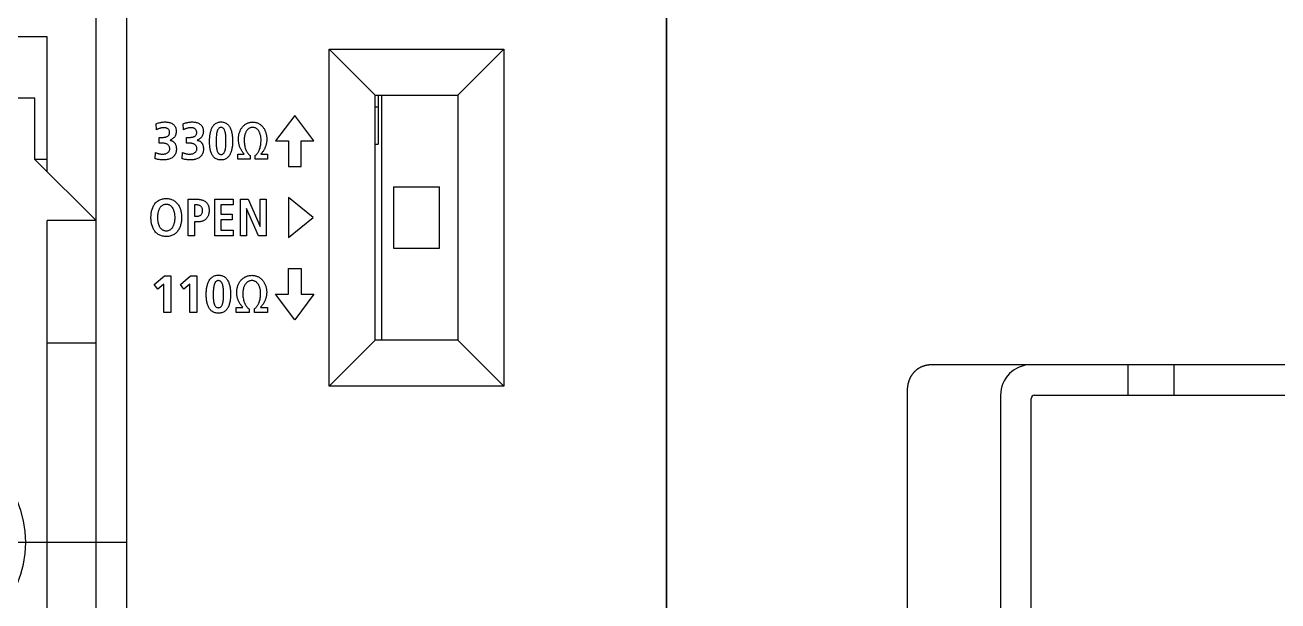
# Model space of a CAD drawing. Header units: millimetres. Extents: x 0 to 900, y 0 to 297.
# Drawn here: x 666 to 671.11, y 145 to 147.35 of the extents above; entities that cross this region are included whole.
import ezdxf

# ---------------------------------------------------------------- set-up
doc = ezdxf.new("R2010")
doc.units = ezdxf.units.MM
doc.linetypes.add('CENTER', pattern=[2, 1.25, -0.25, 0.25, -0.25])
doc.layers.add('전장품', color=3, linetype='Continuous')

# ---------------------------------------------------------------- blocks, each defined once
blk = doc.blocks.new('STOPPER1')
at = {"color": 1, "linetype": 'CENTER', "ltscale": 7}
blk.add_line((-1, 0), (11, 0), dxfattribs=at)
at = {"layer": '전장품', "color": 0}
for p, q in [((0, -22.5), (0, 22.5)), ((1.6, 16.5), (8.4, 16.5)), ((1.6, 12.1), (1.6, 16.5)), ((2, 14.5), (8, 14.5)), ((2, 12.5), (2, 14.5)), ((2, 12.5), (0, 10.5)), ((1.6, 12.5), (2, 12.5)), ((0, 10.5), (1.6, 10.5)), ((1.6, -10.5), (1.6, 10.5)), ((0, 6.5), (1.6, 6.5))]:
    blk.add_line(p, q, dxfattribs=at)
blk.add_circle((5.8, 0), 3.5, dxfattribs=at)

msp = doc.modelspace()

# ---------------------------------------------------------------- linework, layer by layer
at = {"color": 7, "linetype": 'Continuous'}
for p, q in [((666.41628072, 139.68042821), (666.41628072, 150.80542821)), ((668.61628072, 139.68042821), (668.61628072, 150.80542821)), ((668.61628072, 150.80542821), (668.61628072, 139.68042821)), ((667.24128197, 145.88042696), (667.24128197, 147.25542946)), ((667.24128197, 147.25542946), (667.95377947, 147.25542946)), ((667.24128197, 147.25542946), (667.42878072, 147.06792821)), ((667.76628072, 147.06792821), (667.95377947, 147.25542946)), ((667.95377947, 147.25542946), (667.95377947, 145.88042696)), ((667.42878072, 146.06792821), (667.42878072, 147.06792821)), ((667.42878072, 147.06792821), (667.76628072, 147.06792821)), ((667.44128072, 147.06792821), (667.44128072, 146.86792821)), ((667.45378072, 147.06792821), (667.45378072, 146.06792821)), ((667.76628072, 147.06792821), (667.76628072, 146.06792821)), ((667.10075697, 146.98462446), (667.02255322, 146.88049571)), ((667.17878822, 146.88049571), (667.10075697, 146.98462446)), ((667.44128072, 147.01792821), (667.42878072, 147.01792946)), ((666.53688072, 146.92648821), (666.53533072, 146.95053946)), ((666.64742572, 146.92648821), (666.64587447, 146.95053946)), ((666.54807697, 146.87132321), (666.54807697, 146.89494321)), ((666.54807697, 146.89494321), (666.56043697, 146.89494321)), ((666.65862197, 146.87132321), (666.65862197, 146.89494321)), ((666.65862197, 146.89494321), (666.67098072, 146.89494321)), ((667.02255322, 146.88049571), (667.07465947, 146.88049571)), ((667.07465947, 146.88049571), (667.07465947, 146.77628196)), ((667.12668072, 146.77628196), (667.12668072, 146.88049571)), ((667.12668072, 146.88049571), (667.17878822, 146.88049571)), ((666.53108822, 146.80801946), (666.53261697, 146.83355696)), ((666.56121197, 146.87132321), (666.54807697, 146.87132321)), ((666.64163322, 146.80801946), (666.64316197, 146.83355696)), ((666.67175572, 146.87132321), (666.65862197, 146.87132321)), ((667.42878072, 146.86792946), (667.44128072, 146.86792821)), ((666.86836322, 146.80565071), (666.86836322, 146.82647196)), ((666.86836322, 146.82647196), (666.89480447, 146.82647196)), ((666.91857572, 146.80565071), (666.86836322, 146.80565071)), ((666.91857572, 146.82089571), (666.91857572, 146.80565071)), ((666.93922447, 146.80565071), (666.93922447, 146.82089571)), ((666.98924322, 146.80565071), (666.93922447, 146.80565071)), ((666.96241447, 146.82647196), (666.98924322, 146.82647196)), ((666.98924322, 146.82647196), (666.98924322, 146.80565071)), ((667.07465947, 146.77628196), (667.12668072, 146.77628196)), ((667.50378072, 146.69292821), (667.69128072, 146.69292821)), ((667.50378072, 146.69292821), (667.50378072, 146.44292821)), ((667.69128072, 146.44292821), (667.69128072, 146.69292821)), ((666.66617947, 146.64297821), (666.69845572, 146.64297821)), ((666.66617947, 146.49315946), (666.66617947, 146.64297821)), ((666.77416197, 146.64297821), (666.84928572, 146.64297821)), ((666.77416197, 146.49315946), (666.77416197, 146.64297821)), ((666.84928572, 146.64297821), (666.84928572, 146.61937946)), ((666.87925822, 146.64297821), (666.91060947, 146.64297821)), ((666.87925822, 146.49315946), (666.87925822, 146.64297821)), ((666.91060947, 146.64297821), (666.95912072, 146.53092696)), ((666.95948572, 146.53092696), (666.95948572, 146.64297821)), ((666.95948572, 146.64297821), (666.98392447, 146.64297821)), ((666.98392447, 146.64297821), (666.98392447, 146.49315946)), ((667.17568697, 146.56791821), (667.07569322, 146.64922196)), ((667.07569322, 146.64922196), (667.07569322, 146.48669946)), ((666.70065197, 146.61937946), (666.69171572, 146.61937946)), ((666.69171572, 146.61937946), (666.69171572, 146.57364571)), ((666.69171572, 146.57364571), (666.70065197, 146.57364571)), ((666.84928572, 146.61937946), (666.79969822, 146.61937946)), ((666.79969822, 146.61937946), (666.79969822, 146.58245196)), ((666.79969822, 146.58245196), (666.84508697, 146.58245196)), ((666.84508697, 146.58245196), (666.84508697, 146.55883196)), ((666.90404197, 146.60521071), (666.90367572, 146.60521071)), ((666.90367572, 146.60521071), (666.90367572, 146.49315946)), ((666.95274697, 146.49315946), (666.90404197, 146.60521071)), ((666.70248197, 146.55004696), (666.69171572, 146.55004696)), ((666.69171572, 146.55004696), (666.69171572, 146.49315946)), ((666.84508697, 146.55883196), (666.79969822, 146.55883196)), ((666.79969822, 146.55883196), (666.79969822, 146.51677946)), ((666.95912072, 146.53092696), (666.95948572, 146.53092696)), ((667.07569322, 146.48669946), (667.17568697, 146.56791821)), ((666.69171572, 146.49315946), (666.66617947, 146.49315946)), ((666.84965197, 146.49315946), (666.77416197, 146.49315946)), ((666.79969822, 146.51677946), (666.84965197, 146.51677946)), ((666.84965197, 146.51677946), (666.84965197, 146.49315946)), ((666.90367572, 146.49315946), (666.87925822, 146.49315946)), ((666.98392447, 146.49315946), (666.95274697, 146.49315946)), ((667.50378072, 146.44292821), (667.69128072, 146.44292821)), ((666.52788072, 146.29523821), (666.56947947, 146.33044321)), ((666.56947947, 146.33044321), (666.59475822, 146.33044321)), ((666.59475822, 146.33044321), (666.59475822, 146.18062446)), ((666.63424822, 146.29523821), (666.67584697, 146.33044321)), ((666.67584697, 146.33044321), (666.70112572, 146.33044321)), ((666.70112572, 146.33044321), (666.70112572, 146.18062446)), ((667.07465947, 146.25525446), (667.07465947, 146.35955446)), ((667.07465947, 146.35955446), (667.12668072, 146.35955446)), ((667.12668072, 146.35955446), (667.12668072, 146.25525446)), ((666.54215572, 146.27570946), (666.52788072, 146.29523821)), ((666.56620697, 146.29631571), (666.54215572, 146.27570946)), ((666.56620697, 146.18062446), (666.56620697, 146.29631571)), ((666.64852322, 146.27570946), (666.63424822, 146.29523821)), ((666.67257447, 146.29631571), (666.64852322, 146.27570946)), ((666.67257447, 146.18062446), (666.67257447, 146.29631571)), ((667.10075697, 146.15121196), (667.02255322, 146.25525446)), ((667.02255322, 146.25525446), (667.07465947, 146.25525446)), ((667.17878822, 146.25525446), (667.10075697, 146.15121196)), ((667.12668072, 146.25525446), (667.17878822, 146.25525446)), ((666.59475822, 146.18062446), (666.56620697, 146.18062446)), ((666.70112572, 146.18062446), (666.67257447, 146.18062446)), ((666.86125822, 146.18062446), (666.86125822, 146.20144571)), ((666.86125822, 146.20144571), (666.88920572, 146.20144571)), ((666.91426947, 146.18062446), (666.86125822, 146.18062446)), ((666.91426947, 146.19586946), (666.91426947, 146.18062446)), ((666.93608072, 146.18062446), (666.93608072, 146.19586946)), ((666.98889822, 146.18062446), (666.93608072, 146.18062446)), ((666.96056322, 146.20144571), (666.98889822, 146.20144571)), ((666.98889822, 146.20144571), (666.98889822, 146.18062446)), ((667.24128197, 145.88042696), (667.42878072, 146.06792821)), ((667.76628072, 146.06792821), (667.42878072, 146.06792821)), ((667.76628072, 146.06792821), (667.95377947, 145.88042696)), ((672.07878072, 145.96792821), (669.70786057, 145.96792821)), ((670.49753072, 145.96792821), (670.49753072, 145.84292821)), ((670.68503072, 145.96792821), (670.68503072, 145.84292821)), ((667.95377947, 145.88042696), (667.24128197, 145.88042696)), ((669.59755814, 145.84292821), (669.59755657, 142.28042821)), ((669.97878072, 145.84292821), (669.97878072, 142.04292821)), ((670.10378072, 142.04292821), (670.10378072, 145.83042821)), ((670.11628072, 145.84292821), (672.07878072, 145.84292821))]:
    msp.add_line(p, q, dxfattribs=at)
for points in [[(666.53533072, 146.95053946), (666.53845447, 146.95182533), (666.5416276, 146.95298371), (666.54484372, 146.95401733), (666.54809647, 146.95492883), (666.55138047, 146.95572033), (666.5546551, 146.95638721), (666.55798672, 146.95694546), (666.5613356, 146.95738896), (666.56476922, 146.95772446), (666.56814047, 146.95793883), (666.57151685, 146.95804546), (666.57489472, 146.95802196), (666.57826735, 146.95784096), (666.58162635, 146.95748583), (666.58496172, 146.95695221), (666.58826235, 146.95623408), (666.5915236, 146.95531496), (666.59470672, 146.95418608), (666.5977996, 146.95282933), (666.60077422, 146.95123021), (666.60359685, 146.94937633), (666.60623035, 146.94726271), (666.60863422, 146.94489133), (666.61077335, 146.94227871), (666.61261635, 146.93944971), (666.61414947, 146.93644096), (666.61536722, 146.93329183), (666.61628085, 146.93004058), (666.6168976, 146.92680571), (666.61727085, 146.92344921), (666.61740772, 146.92007421), (666.61732822, 146.91669646), (666.6170156, 146.91333358), (666.61644085, 146.91000558), (666.61557685, 146.90674083), (666.61440285, 146.90357458), (666.61290885, 146.90054633), (666.61110022, 146.89769483), (666.60899872, 146.89505183), (666.60663822, 146.89263683), (666.60406022, 146.89045533), (666.60130647, 146.88849971), (666.59841435, 146.88675546), (666.59541785, 146.88519621), (666.59230322, 146.88379071)], [(666.56043697, 146.89494321), (666.56280647, 146.89497696), (666.56517322, 146.89510346), (666.56753385, 146.89531958), (666.56988285, 146.89563483), (666.5722136, 146.89606471), (666.5745166, 146.89662433), (666.57677935, 146.89732883), (666.57898385, 146.89819796), (666.5811061, 146.89925196), (666.58319147, 146.90056771), (666.58505835, 146.90208258), (666.58668435, 146.90380483), (666.58798347, 146.90563933), (666.5890561, 146.90775071), (666.5898041, 146.90999808), (666.5902276, 146.91232783), (666.59036572, 146.91468821), (666.5902741, 146.91705633), (666.5899561, 146.91940421), (666.58939335, 146.92170571), (666.58854847, 146.92391846), (666.5874016, 146.92599046), (666.58595722, 146.92786721), (666.5842456, 146.92950396), (666.58235722, 146.93085358), (666.58026885, 146.93197183), (666.5780666, 146.93284571), (666.57578947, 146.93350071), (666.57346522, 146.93396371), (666.57111372, 146.93425871), (666.56874822, 146.93440558), (666.56637822, 146.93442883), (666.56401872, 146.93435033), (666.5616546, 146.93418008), (666.55929897, 146.93391808), (666.55695535, 146.93356408), (666.5546531, 146.93312483), (666.55234372, 146.93259158), (666.55005622, 146.93197046), (666.54779397, 146.93126346), (666.54558735, 146.93048321), (666.54338285, 146.92961233), (666.54121122, 146.92866271), (666.5390741, 146.92763746), (666.53688072, 146.92648821)], [(666.64587447, 146.95053946), (666.64899822, 146.95182533), (666.65217147, 146.95298371), (666.65538747, 146.95401721), (666.65864035, 146.95492871), (666.66192435, 146.95572021), (666.66519947, 146.95638721), (666.66853122, 146.95694546), (666.6718801, 146.95738896), (666.67531397, 146.95772446), (666.67868535, 146.95793871), (666.68206172, 146.95804546), (666.68543972, 146.95802196), (666.68881197, 146.95784096), (666.6921711, 146.95748583), (666.69550647, 146.95695208), (666.69880697, 146.95623396), (666.70206797, 146.95531496), (666.70525122, 146.95418608), (666.7083441, 146.95282933), (666.71131872, 146.95123021), (666.71414147, 146.94937633), (666.71677497, 146.94726271), (666.71917885, 146.94489146), (666.72131797, 146.94227883), (666.7231611, 146.93944983), (666.72469422, 146.93644108), (666.7259121, 146.93329196), (666.72682572, 146.93004071), (666.72744247, 146.92680558), (666.72781585, 146.92344921), (666.72795272, 146.92007421), (666.7278731, 146.91669633), (666.7275606, 146.91333346), (666.72698572, 146.91000546), (666.7261216, 146.90674071), (666.7249476, 146.90357446), (666.72345347, 146.90054621), (666.72164485, 146.89769483), (666.71954322, 146.89505183), (666.71718272, 146.89263683), (666.71460472, 146.89045533), (666.71185097, 146.88849971), (666.70895885, 146.88675533), (666.70596235, 146.88519608), (666.70284822, 146.88379071)], [(666.67098072, 146.89494321), (666.67335022, 146.89497696), (666.67571697, 146.89510346), (666.6780776, 146.89531958), (666.68042672, 146.89563483), (666.68275747, 146.89606471), (666.68506035, 146.89662421), (666.68732322, 146.89732883), (666.68952785, 146.89819783), (666.6916501, 146.89925171), (666.69373585, 146.90056771), (666.69560297, 146.90208258), (666.69722897, 146.90380483), (666.69852822, 146.90563933), (666.69960097, 146.90775058), (666.7003491, 146.90999808), (666.7007726, 146.91232783), (666.70091072, 146.91468821), (666.7008191, 146.91705633), (666.7005011, 146.91940433), (666.69993822, 146.92170583), (666.69909322, 146.92391846), (666.69794635, 146.92599046), (666.69650185, 146.92786721), (666.69479035, 146.92950396), (666.69290185, 146.93085358), (666.69081335, 146.93197171), (666.6886111, 146.93284571), (666.68633385, 146.93350071), (666.68400972, 146.93396371), (666.68165822, 146.93425883), (666.67929272, 146.93440558), (666.6769226, 146.93442883), (666.67456372, 146.93435033), (666.6721996, 146.93418008), (666.66984385, 146.93391808), (666.66750022, 146.93356408), (666.6651981, 146.93312483), (666.6628886, 146.93259158), (666.66060122, 146.93197046), (666.65833885, 146.93126346), (666.65613235, 146.93048321), (666.65392785, 146.92961233), (666.65175622, 146.92866271), (666.6496191, 146.92763746), (666.64742572, 146.92648821)], [(666.53261697, 146.83355696), (666.53493997, 146.83257183), (666.53728772, 146.83164696), (666.5396596, 146.83078621), (666.54205547, 146.82999471), (666.54447447, 146.82927683), (666.54691535, 146.82863733), (666.54937647, 146.82808083), (666.55185572, 146.82761208), (666.55441147, 146.82722683), (666.55691922, 146.82694858), (666.5593956, 146.82677058), (666.56191735, 146.82668858), (666.5644396, 146.82674546), (666.5669526, 146.82696871), (666.5694446, 146.82736171), (666.57190697, 146.82791133), (666.5743291, 146.82861721), (666.57669772, 146.82948558), (666.57899647, 146.83052483), (666.58120322, 146.83174696), (666.58328897, 146.83316508), (666.58512797, 146.83470858), (666.58693322, 146.83662671), (666.58839835, 146.83867821), (666.58960172, 146.84102021), (666.59039947, 146.84341246), (666.5908291, 146.84589496), (666.5909501, 146.84841458), (666.59082747, 146.85093433), (666.5904806, 146.85343296), (666.58990422, 146.85588896), (666.5890421, 146.85830008), (666.58789497, 146.86054558), (666.58645047, 146.86261233), (666.58473122, 146.86445646), (666.58277685, 146.86604983), (666.58063885, 146.86738733), (666.57836622, 146.86848158), (666.57599985, 146.86935508), (666.57357022, 146.87003508), (666.5710996, 146.87054608), (666.56860322, 146.87091083), (666.56609172, 146.87115321), (666.56357197, 146.87129108), (666.56121197, 146.87132321)], [(666.64316197, 146.83355696), (666.64548497, 146.83257183), (666.64783272, 146.83164696), (666.6502046, 146.83078621), (666.6526006, 146.82999458), (666.6550196, 146.82927671), (666.65746047, 146.82863721), (666.6599216, 146.82808071), (666.66240085, 146.82761196), (666.66495597, 146.82722683), (666.66746372, 146.82694858), (666.66994022, 146.82677058), (666.6724621, 146.82668858), (666.67498435, 146.82674546), (666.67749735, 146.82696871), (666.67998935, 146.82736158), (666.68245185, 146.82791133), (666.68487397, 146.82861721), (666.6872426, 146.82948558), (666.68954135, 146.83052483), (666.6917481, 146.83174683), (666.69383397, 146.83316496), (666.69567297, 146.83470858), (666.69747822, 146.83662671), (666.69894335, 146.83867821), (666.70014672, 146.84102033), (666.70094447, 146.84341246), (666.7013741, 146.84589508), (666.7014951, 146.84841471), (666.70137247, 146.85093433), (666.70102547, 146.85343296), (666.7004491, 146.85588908), (666.69958697, 146.85830008), (666.69843972, 146.86054558), (666.69699522, 146.86261221), (666.69527585, 146.86445633), (666.69332147, 146.86604971), (666.69118335, 146.86738721), (666.68891072, 146.86848146), (666.68654422, 146.86935496), (666.68411472, 146.87003496), (666.68164397, 146.87054608), (666.6791476, 146.87091083), (666.67663622, 146.87115308), (666.67411635, 146.87129108), (666.67175572, 146.87132321)], [(666.70065197, 146.57364571), (666.70318897, 146.57371133), (666.70569635, 146.57393208), (666.70820397, 146.57432446), (666.7106706, 146.57492146), (666.71306785, 146.57575346), (666.71535572, 146.57684996), (666.71756272, 146.57829396), (666.71945947, 146.57997796), (666.72108185, 146.58192733), (666.72239985, 146.58409458), (666.72340897, 146.58642208), (666.7241301, 146.58885483), (666.7245946, 146.59134971), (666.72483822, 146.59387546), (666.72489485, 146.59641321), (666.72478197, 146.59894921), (666.72447935, 146.60146896), (666.7239591, 146.60395296), (666.7232241, 146.60628146), (666.72214235, 146.60869283), (666.72080835, 146.61085071), (666.7191891, 146.61280321), (666.7173106, 146.61450796), (666.71521622, 146.61593946), (666.71295697, 146.61709396), (666.7104791, 146.61801646), (666.70802297, 146.61865521), (666.70552072, 146.61907833), (666.70299322, 146.61931646), (666.70065197, 146.61937946)]]:
    msp.add_lwpolyline(points, dxfattribs=at)
for points in [[(666.75331822, 146.88012946, -0.009515), (666.75342747, 146.88691808, -0.009082), (666.75378885, 146.89369871, -0.010228), (666.7544091, 146.90046033, -0.011811), (666.75532635, 146.90718783, -0.013597), (666.7565841, 146.91385983, -0.016018), (666.75823197, 146.92044608, -0.019418), (666.76037247, 146.92699608, -0.023201), (666.7629946, 146.93318146, -0.028713), (666.76627297, 146.93912358, -0.03508), (666.7702796, 146.94459946, -0.042015), (666.77507597, 146.94939433, -0.046449), (666.78064322, 146.95326558, -0.04756), (666.78684222, 146.95601371, -0.044604), (666.79343797, 146.95757821, -0.036627), (666.8002041, 146.95805333, -0.035813), (666.80697547, 146.95757758, -0.04172), (666.8135866, 146.95606296, -0.045927), (666.8198321, 146.95341983, -0.046823), (666.82547147, 146.94965508, -0.043343), (666.8303446, 146.94493846, -0.036608), (666.8344066, 146.93950396, -0.030163), (666.83770972, 146.93357571, -0.024354), (666.84035185, 146.92732308, -0.019784), (666.84243322, 146.92086108, -0.016377), (666.8440446, 146.91426571, -0.013585), (666.8452596, 146.90758558, -0.011577), (666.84613735, 146.90085271, -0.009964), (666.84672547, 146.89408808, -0.008566), (666.84705985, 146.88736933, -0.007818), (666.84717547, 146.88058021, -0.007834), (666.84708247, 146.87379058, -0.008902), (666.84676247, 146.86700808, -0.010173), (666.84618422, 146.86024283, -0.011698), (666.84531197, 146.85350921, -0.013745), (666.8440986, 146.84682908, -0.0165), (666.8424856, 146.84023433, -0.019865), (666.84039947, 146.83377433, -0.024459), (666.83775072, 146.82752496, -0.030184), (666.83443985, 146.82160133, -0.036608), (666.83037047, 146.81617271, -0.04328), (666.82549185, 146.81146221, -0.045948), (666.81992672, 146.80774321, -0.046015), (666.81368785, 146.80508571, -0.04206), (666.8070816, 146.80356308, -0.03459), (666.80031672, 146.80306808, -0.033565), (666.79353872, 146.80346608, -0.04027), (666.78689985, 146.80485483, -0.045038), (666.78059385, 146.80735221, -0.047812), (666.77486722, 146.81098171, -0.04486), (666.76990447, 146.81560371, -0.038471), (666.76577972, 146.82098933, -0.031835), (666.76244885, 146.82690183, -0.025499), (666.75981372, 146.83315721, -0.020676), (666.7577656, 146.83962946, -0.016807), (666.7562046, 146.84623683, -0.013891), (666.75503522, 146.85302171, -0.011579), (666.75422335, 146.85976296, -0.009546), (666.75369722, 146.86653246, -0.007624), (666.7534026, 146.87331646, -0.008046)], [(666.82013197, 146.88012946), (666.82012822, 146.88440558), (666.8200821, 146.88868158), (666.81998322, 146.89295658), (666.81980485, 146.89722883), (666.81952572, 146.90149583), (666.81912422, 146.90575283), (666.81857035, 146.90999271), (666.81782547, 146.91420283), (666.8168386, 146.91836271, 0.022188), (666.81553385, 146.92243308, 0.031515), (666.81380722, 146.92634096, 0.044846), (666.81151447, 146.92994408, 0.065588), (666.8084921, 146.93295333, 0.079634), (666.80474372, 146.93497208, 0.075086), (666.80055522, 146.93571846, 0.073471), (666.79631235, 146.93524058, 0.085266), (666.79245397, 146.93345383, 0.069251), (666.7893096, 146.93057433, 0.048599), (666.78692622, 146.92703208, 0.033259), (666.7851376, 146.92315096, 0.023008), (666.78379135, 146.91909358, 0.017176), (666.78277447, 146.91494096), (666.78200635, 146.91073471), (666.78143385, 146.90649721), (666.78101635, 146.90224158), (666.78072422, 146.89797558), (666.78053335, 146.89370371), (666.78042285, 146.88942896), (666.7803741, 146.88515308), (666.78036347, 146.88087683), (666.78036547, 146.87660071), (666.7803941, 146.87232458), (666.78047685, 146.86804933), (666.78063547, 146.86377608), (666.78089185, 146.85950783), (666.78126997, 146.85524858), (666.78179997, 146.85100571), (666.7825211, 146.84679146), (666.78348585, 146.84262646, 0.02246), (666.78477185, 146.83855008, 0.032077), (666.7864866, 146.83463696, 0.045965), (666.78877985, 146.83103483, 0.067176), (666.79181972, 146.82804321, 0.082074), (666.79559322, 146.82607608, 0.07391), (666.79979435, 146.82539821, 0.071018), (666.8040336, 146.82591108, 0.08065), (666.80790547, 146.82767583, 0.068765), (666.81109622, 146.83050333, 0.049344), (666.8135341, 146.83400821, 0.034368), (666.8153666, 146.83786858, 0.023942), (666.81674247, 146.84191583, 0.017851), (666.81777635, 146.84606421), (666.81855135, 146.85026921), (666.81912297, 146.85450671), (666.81953385, 146.85876296), (666.81981597, 146.86302971), (666.81998985, 146.86718621), (666.82008672, 146.87146133), (666.82012997, 146.87573721)], [(666.57677947, 146.64556196, -0.029123), (666.58424372, 146.64518596, -0.028921), (666.5916196, 146.64395008, -0.032333), (666.59878847, 146.64182671, -0.034557), (666.60560535, 146.63875958, -0.035264), (666.61192835, 146.63477183, -0.034537), (666.61763572, 146.62994358, -0.032466), (666.62264535, 146.62439396, -0.029872), (666.62692497, 146.61826283, -0.026933), (666.63048297, 146.61168571, -0.024037), (666.63335385, 146.60477996, -0.021455), (666.63558647, 146.59764183, -0.019392), (666.63725385, 146.59023721, -0.017219), (666.63835935, 146.58283933, -0.015545), (666.63897885, 146.57538496, -0.014087), (666.63915585, 146.56790658, -0.01418), (666.63891635, 146.56042971, -0.015417), (666.6382351, 146.55298058, -0.017066), (666.63707272, 146.54559146, -0.018951), (666.6353821, 146.53830521, -0.021233), (666.63311272, 146.53117871, -0.023814), (666.63021247, 146.52428521, -0.026702), (666.62663235, 146.51771996, -0.029726), (666.62233697, 146.51159996, -0.032378), (666.6173161, 146.50606046, -0.034498), (666.61159972, 146.50124296, -0.035478), (666.60526797, 146.49726983, -0.034583), (666.59844247, 146.49422096, -0.032671), (666.59126747, 146.49211896, -0.029972), (666.58388647, 146.49093046, -0.026158), (666.57641722, 146.49057621, -0.026105), (666.56894935, 146.49098658, -0.02919), (666.56157422, 146.49221808, -0.032417), (666.55440685, 146.49434533, -0.034736), (666.5475916, 146.49741746, -0.035927), (666.54127885, 146.50142058, -0.035218), (666.53559672, 146.50627808, -0.033012), (666.53062997, 146.51186596, -0.030188), (666.52640847, 146.51803708, -0.026696), (666.52294872, 146.52458133, -0.023508), (666.52017222, 146.53141396, -0.021073), (666.51798385, 146.53856583, -0.018588), (666.51636847, 146.54586921, -0.016564), (666.51526947, 146.55326821, -0.014803), (666.51463547, 146.56072146, -0.01347), (666.51442347, 146.56819896, -0.013469), (666.51460747, 146.57567771, -0.015022), (666.51521697, 146.58313308, -0.016838), (666.51629897, 146.59053433, -0.018738), (666.51789272, 146.59778796, -0.021414), (666.52007772, 146.60494083, -0.024241), (666.52290472, 146.61186446, -0.02742), (666.5264301, 146.61845908, -0.0306), (666.53069397, 146.62460096, -0.033317), (666.53570735, 146.63014696, -0.03534), (666.54143397, 146.63495146, -0.035754), (666.54778322, 146.63889683, -0.034603), (666.55462447, 146.64191133, -0.031849), (666.5618056, 146.64398446, -0.027989), (666.5691876, 146.64519096, -0.028827)], [(666.57677947, 146.51419571, 0.038337), (666.58157872, 146.51451358, 0.039035), (666.5862771, 146.51556583, 0.042479), (666.59074172, 146.51736346, 0.042519), (666.5948311, 146.51989946, 0.039482), (666.59845172, 146.52307121, 0.034476), (666.60156672, 146.52674233, 0.029375), (666.6041891, 146.53078096, 0.024805), (666.60636135, 146.53507958, 0.020947), (666.60813235, 146.53955908, 0.018054), (666.60954972, 146.54416296, 0.015694), (666.61065485, 146.54885196, 0.013952), (666.61148022, 146.55359833), (666.61205347, 146.55838183), (666.61239685, 146.56318733), (666.61252147, 146.56800346), (666.61242722, 146.57282033), (666.6121001, 146.57762683), (666.61152335, 146.58240971, 0.014405), (666.61068185, 146.58715321, 0.016041), (666.6095536, 146.59183658, 0.018147), (666.60810922, 146.59643196, 0.020917), (666.60629935, 146.60093033, 0.023748), (666.6041621, 146.60511983, 0.028469), (666.60154035, 146.60915896, 0.033347), (666.5984411, 146.61284346, 0.03835), (666.59484897, 146.61604721, 0.041699), (666.5907911, 146.61863483, 0.042902), (666.58635285, 146.62049533, 0.041856), (666.58157735, 146.62160083, 0.03631), (666.57677947, 146.62194196, 0.036375), (666.57197597, 146.62159946, 0.041026), (666.56729735, 146.62052271, 0.042876), (666.56285335, 146.61867558, 0.041742), (666.55878797, 146.61609983, 0.038418), (666.55518672, 146.61290596, 0.033408), (666.55207822, 146.60922908, 0.029026), (666.54940372, 146.60511983, 0.024247), (666.54721872, 146.60082758, 0.020267), (666.54546472, 146.59646233, 0.018163), (666.54401685, 146.59186796, 0.016057), (666.54288535, 146.58718533, 0.014423), (666.54204085, 146.58244233), (666.54146147, 146.57765958), (666.54113222, 146.57285333), (666.5410361, 146.56803646), (666.54115935, 146.56322033), (666.54150122, 146.55841471), (666.54207285, 146.55363108, 0.013942), (666.54289647, 146.54888446, 0.015682), (666.5439996, 146.54419508, 0.018035), (666.54541472, 146.53959058, 0.020923), (666.54718322, 146.53511033, 0.024775), (666.54935247, 146.53081046, 0.029338), (666.5519716, 146.52676958, 0.034438), (666.55508285, 146.52309583, 0.039445), (666.55869985, 146.51992021, 0.042505), (666.5627871, 146.51737858, 0.042483), (666.56724697, 146.51557658, 0.039055), (666.57194497, 146.51451871, 0.038619)], [(666.73981822, 146.25510321, -0.010224), (666.73993847, 146.26201758, -0.009774), (666.7403346, 146.26892246, -0.011065), (666.74101547, 146.27580483, -0.012784), (666.74202347, 146.28264646, -0.014697), (666.74340547, 146.28942233, -0.017345), (666.74521622, 146.29609608, -0.02063), (666.74752672, 146.30261308, -0.025054), (666.75042097, 146.30889146, -0.03038), (666.75398872, 146.31481146, -0.036303), (666.75831135, 146.32020321, -0.042182), (666.7634211, 146.32485171, -0.044716), (666.7692366, 146.32852996, -0.044329), (666.7756421, 146.33111658, -0.040773), (666.7823916, 146.33257933, -0.032905), (666.78916947, 146.33302696, -0.03256), (666.7960716, 146.33260608, -0.038016), (666.8028406, 146.33122008, -0.042547), (666.80929935, 146.32876671, -0.04516), (666.81522185, 146.32521258, -0.043328), (666.82042772, 146.32067183, -0.03791), (666.82482972, 146.31534546, -0.032052), (666.8284456, 146.30945483, -0.026232), (666.8313546, 146.30318321, -0.021517), (666.83365322, 146.29666196, -0.017807), (666.83543535, 146.28998046, -0.014771), (666.83677985, 146.28319683, -0.012588), (666.8377516, 146.27634971, -0.010799), (666.83840372, 146.26946446, -0.009348), (666.83877835, 146.26255846, -0.008419), (666.83890772, 146.25564358, -0.008408), (666.83880885, 146.24872808, -0.009571), (666.8384616, 146.24182083, -0.010958), (666.83783135, 146.23493383, -0.01264), (666.83687847, 146.22808408, -0.01485), (666.83555072, 146.22129733, -0.01783), (666.83378447, 146.21461196, -0.021447), (666.83150135, 146.20808558, -0.026168), (666.8286091, 146.20180671, -0.031863), (666.8250121, 146.19590483, -0.037722), (666.82063085, 146.19056121, -0.043697), (666.81538322, 146.18594871, -0.04484), (666.8094731, 146.18237358, -0.042709), (666.80302435, 146.17989521, -0.038319), (666.79626185, 146.17849121, -0.031442), (666.78936635, 146.17804133, -0.030657), (666.78246072, 146.17842033, -0.03673), (666.77567472, 146.17972196, -0.041723), (666.76917585, 146.18206908, -0.045709), (666.76319147, 146.18551733, -0.044353), (666.75791935, 146.18998096, -0.039546), (666.75347235, 146.19526896, -0.033626), (666.74984322, 146.20115096, -0.02738), (666.74695497, 146.20743208, -0.022371), (666.74470347, 146.21396946, -0.018213), (666.7429861, 146.22066783, -0.0149), (666.74171522, 146.22746571, -0.012574), (666.74081835, 146.23432321, -0.010379), (666.74023735, 146.24121458, -0.00825), (666.7399126, 146.24812333, -0.008698)], [(666.81037822, 146.25510321), (666.81037397, 146.25942758), (666.81032385, 146.26375183), (666.81021635, 146.26807496), (666.81002197, 146.27239496), (666.8097181, 146.27670858), (666.80928047, 146.28101058), (666.8086766, 146.28529221), (666.80786372, 146.28953896, 0.017949), (666.80678635, 146.29372596, 0.02395), (666.8053631, 146.29780733, 0.033849), (666.80348447, 146.30169771, 0.047379), (666.80100947, 146.30523671, 0.065333), (666.79782385, 146.30811183, 0.07528), (666.79395397, 146.31000171, 0.068348), (666.78970385, 146.31069121, 0.06644), (666.7854051, 146.31025871, 0.079525), (666.78143222, 146.30860458, 0.06865), (666.77810772, 146.30585858, 0.051709), (666.77550385, 146.30233996, 0.035525), (666.7735631, 146.29847883, 0.024838), (666.77209772, 146.29441183, 0.018987), (666.77096947, 146.29014333), (666.77013822, 146.28589996), (666.76951947, 146.28162021), (666.76906897, 146.27731946), (666.76875447, 146.27300658), (666.7685496, 146.26868696), (666.76843185, 146.26436408), (666.76838047, 146.26003996), (666.76836972, 146.25571546), (666.76837247, 146.25139096), (666.76840572, 146.24706671), (666.76849885, 146.24274321), (666.7686756, 146.23842246), (666.76895985, 146.23410758), (666.7693781, 146.22980358), (666.76996022, 146.22554008), (666.7707556, 146.22129021, 0.018233), (666.77181922, 146.21709971, 0.024452), (666.77323547, 146.21301596, 0.034798), (666.77511872, 146.20912783, 0.049043), (666.7776151, 146.20560496, 0.067456), (666.7808581, 146.20276083, 0.07752), (666.78476797, 146.20096083, 0.066679), (666.7890346, 146.20037021, 0.064759), (666.79332597, 146.20087033, 0.075235), (666.79729397, 146.20254296, 0.067555), (666.8006376, 146.20526583, 0.049978), (666.8031891, 146.20862296, 0.036687), (666.80517897, 146.21245883, 0.025842), (666.80667847, 146.21651308, 0.019255), (666.80779985, 146.22065496), (666.80864747, 146.22489508), (666.8092726, 146.22917383), (666.8097221, 146.23347458), (666.81003085, 146.23778796), (666.8102271, 146.24215958), (666.81033072, 146.24648271), (666.81037647, 146.25080696)]]:
    msp.add_lwpolyline(points, format="xyb", close=True, dxfattribs=at)
for points in [[(666.89480447, 146.82711821, -0.018437), (666.89104972, 146.83126358, -0.017854), (666.8876086, 146.83567308, -0.016866), (666.88447985, 146.84030971, -0.01646), (666.88166672, 146.84514421, -0.016156), (666.87917447, 146.85015183, -0.015977), (666.87700885, 146.85530908, -0.015829), (666.87517535, 146.86059358, -0.015659), (666.8736781, 146.86598308, -0.015479), (666.8725191, 146.87145533, -0.015215), (666.87169835, 146.87698846, -0.014824), (666.87121122, 146.88256071, -0.014607), (666.87105447, 146.88807571, -0.015155), (666.87122735, 146.89366646, -0.01604), (666.87175422, 146.89929896, -0.016489), (666.8726366, 146.90482246, -0.017044), (666.8738871, 146.91027433, -0.017729), (666.87551297, 146.91562621, -0.018555), (666.87752235, 146.92084596, -0.01946), (666.87992222, 146.92589796, -0.020477), (666.88271735, 146.93074233, -0.021562), (666.8859091, 146.93533496, -0.02275), (666.8894946, 146.93962683, -0.023897), (666.89346397, 146.94356621, -0.024996), (666.89779922, 146.94709858, -0.025966), (666.90247097, 146.95017171, -0.02651), (666.90743947, 146.95273758, -0.026931), (666.9126531, 146.95475883, -0.026485), (666.91805297, 146.95621246, -0.025957), (666.92357447, 146.95709183, -0.024858), (666.92915735, 146.95740683, -0.024988), (666.93474547, 146.95716933, -0.026764), (666.94027797, 146.95635633, -0.027818), (666.94568797, 146.95494283, -0.028356), (666.9509056, 146.95293233, -0.027896), (666.95586372, 146.95034683, -0.026965), (666.96047322, 146.94725821, -0.025683), (666.96476572, 146.94367408, -0.024213), (666.96867997, 146.93967983, -0.022576), (666.97220422, 146.93533733, -0.021118), (666.97533622, 146.93070371, -0.019782), (666.97807972, 146.92582971, -0.018755), (666.9804401, 146.92075896, -0.017897), (666.98242322, 146.91552896, -0.017285), (666.98403385, 146.91017258, -0.016959), (666.98527522, 146.90471846, -0.017177), (666.98614085, 146.89919908, -0.016993), (666.98662635, 146.89362658, -0.016342), (666.9867396, 146.88803408, -0.015187), (666.98649922, 146.88244571, -0.014368), (666.98593185, 146.87688071, -0.01494), (666.98503947, 146.87135871, -0.01534), (666.98378935, 146.86579108, -0.015115), (666.98223422, 146.86041796, -0.015286), (666.98035547, 146.85514933, -0.015486), (666.97815635, 146.85000608, -0.015808), (666.97563997, 146.84501046, -0.016396), (666.97280785, 146.84018696, -0.017387), (666.96961622, 146.83550633, -0.019037), (666.96614035, 146.83112433, -0.019561), (666.96241447, 146.82711821)], [(666.93922447, 146.82089571, 0.02682), (666.94280572, 146.82383808, 0.025863), (666.94605122, 146.82714758, 0.022505), (666.94896485, 146.83075371, 0.020527), (666.95155772, 146.83459696, 0.018566), (666.95384297, 146.83863108, 0.016916), (666.95583672, 146.84281708, 0.015458), (666.95755585, 146.84712346), (666.95901722, 146.85152396), (666.9602381, 146.85599733), (666.9612351, 146.86052596), (666.96203822, 146.86520133), (666.96262547, 146.86980096), (666.96303647, 146.87441983), (666.96328547, 146.87905058), (666.96336322, 146.88368708), (666.96325172, 146.88832308), (666.9629136, 146.89294758), (666.96231772, 146.89754583, 0.014568), (666.96145872, 146.90210258, 0.015975), (666.96032372, 146.90659821, 0.01771), (666.95888947, 146.91100721, 0.019847), (666.95712885, 146.91529608, 0.022857), (666.95500985, 146.91941933, 0.026534), (666.9524961, 146.92331371, 0.031111), (666.94955197, 146.92689296, 0.036364), (666.94615485, 146.93004358, 0.0411), (666.9423121, 146.93263058, 0.044533), (666.93808347, 146.93451996, 0.045158), (666.9335866, 146.93562433, 0.041204), (666.9289651, 146.93593808, 0.040909), (666.9243526, 146.93550146, 0.042663), (666.9198791, 146.93430096, 0.042377), (666.9156731, 146.93236083, 0.039181), (666.91183747, 146.92976233, 0.035026), (666.90842897, 146.92662346, 0.030699), (666.90546035, 146.92306446, 0.026586), (666.90291697, 146.91918908, 0.023205), (666.90077072, 146.91508008, 0.020381), (666.89898897, 146.91079983, 0.018084), (666.89754122, 146.90639508, 0.016269), (666.89639872, 146.90190146, 0.014717), (666.8955361, 146.89734546), (666.8949341, 146.89274771), (666.89457685, 146.88812471), (666.89444097, 146.88348958), (666.8945016, 146.87885271), (666.8947481, 146.87422208), (666.89517685, 146.86960458), (666.89579585, 146.86500896), (666.8966161, 146.86044496), (666.89764622, 146.85592383), (666.8988956, 146.85145821), (666.90037585, 146.84706383, 0.014582), (666.90209997, 146.84275958, 0.01597), (666.90408322, 146.83856846, 0.017741), (666.90634347, 146.83451996, 0.020224), (666.90890385, 146.83065496, 0.023042), (666.9117881, 146.82702571, 0.029512), (666.91503147, 146.82371446, 0.030486), (666.91857572, 146.82089571)], [(666.59230322, 146.88335946, -0.029927), (666.59581285, 146.88263521, -0.030151), (666.5992126, 146.88149696, -0.032977), (666.60244135, 146.87994071, -0.033751), (666.60542922, 146.87796971, -0.033391), (666.60812885, 146.87561183, -0.032018), (666.61049722, 146.87292121, -0.030258), (666.61255272, 146.86989896, -0.02697), (666.61421735, 146.86672358, -0.02436), (666.6155481, 146.86339421), (666.6165656, 146.85995583), (666.61729735, 146.85642246), (666.6177561, 146.85286571), (666.61796822, 146.84928646), (666.61796122, 146.84570046), (666.61773835, 146.84212108), (666.6172806, 146.83856446), (666.61656822, 146.83504933), (666.61558135, 146.83160146), (666.6143006, 146.82825246), (666.6127156, 146.82503583, -0.024682), (666.61082822, 146.82198721, -0.024789), (666.60864747, 146.81914108, -0.024446), (666.6061976, 146.81652283), (666.6035071, 146.81415271), (666.60060397, 146.81203258), (666.59753747, 146.81017358), (666.59424822, 146.80852346), (666.59093347, 146.80715446), (666.58743647, 146.80597796), (666.5839736, 146.80504471), (666.58038435, 146.80429033), (666.57684085, 146.80373521), (666.5733076, 146.80335521), (666.5697276, 146.80313546), (666.56614147, 146.80306671), (666.5625551, 146.80312708), (666.55897172, 146.80328408), (666.55549235, 146.80352621), (666.5519216, 146.80386533), (666.54836085, 146.80429671), (666.54481297, 146.80482408), (666.54128197, 146.80545408), (666.5377731, 146.80619746), (666.53419772, 146.80709596), (666.53108822, 146.80801946)], [(666.70284822, 146.88335946, -0.029927), (666.70635785, 146.88263521, -0.030151), (666.7097576, 146.88149696, -0.032977), (666.71298635, 146.87994071, -0.033751), (666.71597422, 146.87796971, -0.033391), (666.71867385, 146.87561183, -0.032018), (666.7210421, 146.87292121, -0.030258), (666.72309772, 146.86989896, -0.02697), (666.72476235, 146.86672358, -0.02436), (666.7260931, 146.86339421), (666.7271106, 146.85995583), (666.72784235, 146.85642246), (666.7283011, 146.85286571), (666.72851322, 146.84928658), (666.72850622, 146.84570046), (666.72828335, 146.84212108), (666.7278256, 146.83856446), (666.7271131, 146.83504933), (666.72612622, 146.83160158), (666.72484547, 146.82825258), (666.72326047, 146.82503596, -0.024682), (666.7213731, 146.82198733, -0.024789), (666.71919222, 146.81914121, -0.024445), (666.71674235, 146.81652296), (666.71405185, 146.81415283), (666.7111486, 146.81203258), (666.70808197, 146.81017358), (666.70479272, 146.80852346), (666.70147797, 146.80715458), (666.69798097, 146.80597796), (666.69451797, 146.80504471), (666.69092885, 146.80429033), (666.68738535, 146.80373521), (666.68385222, 146.80335521), (666.68027222, 146.80313546), (666.6766861, 146.80306671), (666.67309985, 146.80312708), (666.66951647, 146.80328408), (666.66603735, 146.80352621), (666.6624666, 146.80386533), (666.65890585, 146.80429671), (666.65535797, 146.80482408), (666.65182697, 146.80545408), (666.6483181, 146.80619746), (666.64474272, 146.80709596), (666.64163322, 146.80801946)], [(666.69845572, 146.64297821, -0.013711), (666.70371772, 146.64286558, -0.012939), (666.70896747, 146.64247408, -0.015797), (666.71418597, 146.64178458, -0.019117), (666.71934285, 146.64073258, -0.022485), (666.72439435, 146.63925608, -0.026786), (666.72927572, 146.63729108, -0.031189), (666.7338961, 146.63477471, -0.035366), (666.73813997, 146.63166671, -0.038078), (666.7418831, 146.62797208, -0.037899), (666.7450211, 146.62375096, -0.035903), (666.7474991, 146.61911158, -0.03196), (666.7493281, 146.61417858, -0.027545), (666.7505581, 146.60906221, -0.023273), (666.75126335, 146.60384771, -0.019037), (666.75152535, 146.59859133, -0.01704), (666.75141747, 146.59332771, -0.019335), (666.7509276, 146.58808733, -0.022362), (666.75000572, 146.58290571, -0.026392), (666.74858435, 146.57783933, -0.03023), (666.74659972, 146.57296633, -0.03374), (666.7440081, 146.56838808, -0.036248), (666.74080385, 146.56421671, -0.036374), (666.7370286, 146.56055396, -0.034807), (666.7327686, 146.55746758, -0.031912), (666.72813497, 146.55497621, -0.028064), (666.72323572, 146.55305608, -0.024917), (666.7180836, 146.55164346, -0.020876), (666.71290235, 146.55072271, -0.01747), (666.7076641, 146.55019858, -0.017944), (666.70248197, 146.55004696)], [(666.88920572, 146.20209196, -0.018507), (666.88526497, 146.20620458, -0.018044), (666.88163772, 146.21059658, -0.017246), (666.87832772, 146.21523246, -0.016984), (666.87534235, 146.22008371, -0.016819), (666.87269122, 146.22512546, -0.016762), (666.87038447, 146.23033383, -0.016721), (666.86843135, 146.23568483, -0.016634), (666.8668391, 146.24115408, -0.016514), (666.86561285, 146.24671683, -0.016266), (666.8647541, 146.25234808, -0.015894), (666.86425885, 146.25802283, -0.015923), (666.8641251, 146.26371733, -0.016378), (666.8643581, 146.26940883, -0.017141), (666.86497172, 146.27507196, -0.017729), (666.8659791, 146.28067833, -0.018266), (666.86738685, 146.28619783, -0.01891), (666.86920035, 146.29159746, -0.019666), (666.8714246, 146.29684108, -0.020429), (666.87406147, 146.30188971, -0.021279), (666.87710972, 146.30670108, -0.022117), (666.88056322, 146.31123008, -0.022982), (666.88441072, 146.31542933, -0.023782), (666.88863322, 146.31925108, -0.024403), (666.89320435, 146.32264808, -0.024962), (666.8980876, 146.32557821, -0.025045), (666.90323935, 146.32800571, -0.025067), (666.90860822, 146.32990521, -0.024432), (666.91413885, 146.33126508, -0.023763), (666.91977385, 146.33208546, -0.022728), (666.92546122, 146.33237933, -0.022829), (666.93115322, 146.33215908, -0.024454), (666.9367981, 146.33140283, -0.025629), (666.9423381, 146.33008383, -0.026342), (666.94771147, 146.32819771, -0.026407), (666.9528556, 146.32575433, -0.026142), (666.9577151, 146.32278508, -0.025207), (666.96224435, 146.31933246, -0.024219), (666.96641085, 146.31544971, -0.022934), (666.97019347, 146.31119183, -0.021759), (666.9735811, 146.30661321, -0.020622), (666.97656922, 146.30176408, -0.019707), (666.97915735, 146.29669008, -0.018954), (666.98134622, 146.29143133, -0.0184), (666.9831366, 146.28602408, -0.018062), (666.9845291, 146.28050058, -0.018367), (666.98551622, 146.27489058, -0.018336), (666.98608722, 146.26922308, -0.017648), (666.98624935, 146.26352908, -0.016457), (666.9860216, 146.25783721, -0.015412), (666.98543422, 146.25217096, -0.015976), (666.98449285, 146.24655296, -0.01604), (666.98319297, 146.24100683, -0.016034), (666.9815406, 146.23555521, -0.016117), (666.97954135, 146.23022121, -0.016208), (666.97720185, 146.22502733, -0.016409), (666.97452885, 146.21999708, -0.016857), (666.97152785, 146.21515546, -0.017679), (666.96816235, 146.21047996, -0.019115), (666.9645066, 146.20611183, -0.019744), (666.96056322, 146.20209196)], [(666.93608072, 146.19586946, 0.026203), (666.93979585, 146.19875458, 0.025518), (666.94318797, 146.20201383, 0.022639), (666.9462531, 146.20558296, 0.020919), (666.94899635, 146.20940521, 0.019158), (666.95142497, 146.21343508, 0.017616), (666.95355122, 146.21763258, 0.016222), (666.9553891, 146.22196421, 0.01494), (666.95695372, 146.22640208), (666.95826135, 146.23092233), (666.9593286, 146.23550558), (666.96017585, 146.24017458), (666.96080347, 146.24483821), (666.96124035, 146.24952383), (666.96150097, 146.25422258), (666.96157447, 146.25897946), (666.96143797, 146.26368358, 0.014579), (666.9610511, 146.26837308, 0.015225), (666.96038347, 146.27303083, 0.015657), (666.9594306, 146.27763896, 0.017146), (666.9581781, 146.28217458, 0.018953), (666.95660247, 146.28660796, 0.021025), (666.95468597, 146.29088371, 0.02371), (666.95242085, 146.29492671, 0.027565), (666.94971497, 146.29877421, 0.03169), (666.94657385, 146.30227458, 0.036111), (666.94298985, 146.30531821, 0.039569), (666.9389876, 146.30778508, 0.041584), (666.93463772, 146.30956796, 0.041206), (666.93007097, 146.31060521, 0.037592), (666.92537947, 146.31091333, 0.037239), (666.9206926, 146.31052771, 0.039261), (666.91612097, 146.30943083, 0.039701), (666.91177835, 146.30762958, 0.037198), (666.90782935, 146.30522233, 0.034932), (666.90420935, 146.30222096, 0.031403), (666.90101735, 146.29876696, 0.027749), (666.89825447, 146.29495983, 0.024553), (666.89590347, 146.29088508, 0.021745), (666.89393835, 146.28661033, 0.01946), (666.89233135, 146.28218808, 0.017551), (666.89105522, 146.27765933, 0.015895), (666.89008422, 146.27305496, 0.014855), (666.88939772, 146.26839971), (666.88897947, 146.26371271), (666.8888056, 146.25901021), (666.8888481, 146.25430446), (666.88909335, 146.24960496), (666.88953635, 146.24491983), (666.89017485, 146.24032008), (666.89103722, 146.23569408), (666.8921251, 146.23111571), (666.89344772, 146.22659971, 0.014155), (666.89501572, 146.22216296, 0.015226), (666.89684135, 146.21782608, 0.016549), (666.89893835, 146.21361371, 0.018217), (666.9013221, 146.20955696, 0.020526), (666.90401222, 146.20569696, 0.023107), (666.90702797, 146.20208621, 0.028266), (666.91033835, 146.19885346, 0.030685), (666.91407647, 146.19599833)]]:
    msp.add_lwpolyline(points, format="xyb", dxfattribs=at)
for centre, radius in [((670.10378072, 145.84292821), 0.125), ((670.11628072, 145.83042821), 0.0125)]:
    msp.add_arc(centre, radius, 90, 180, dxfattribs=at)
msp.add_open_spline([(669.70786057, 145.96792821), (669.70692261, 145.96792821), (669.7051487, 145.96791644), (669.70262637, 145.96786806), (669.70036978, 145.96779943), (669.69835294, 145.96771785), (669.69649731, 145.96762575), (669.69468487, 145.96751739), (669.69282978, 145.96738648), (669.69091063, 145.96722812), (669.68895971, 145.96704214), (669.68697586, 145.9668258), (669.68496131, 145.96657656), (669.68291483, 145.96629136), (669.68083651, 145.96596709), (669.6787262, 145.96560039), (669.6765842, 145.96518779), (669.67441116, 145.96472571), (669.67220814, 145.96421048), (669.66997678, 145.96363843), (669.66771932, 145.96300595), (669.66543863, 145.96230961), (669.66313823, 145.96154621), (669.66082224, 145.96071289), (669.65849529, 145.95980717), (669.65616244, 145.95882705), (669.65382901, 145.95777101), (669.65150044, 145.95663801), (669.64918219, 145.95542752), (669.64687959, 145.95413943), (669.64459772, 145.95277405), (669.6423414, 145.95133201), (669.64011507, 145.94981424), (669.63792273, 145.94822183), (669.63576836, 145.94655628), (669.63365446, 145.94481838), (669.6315894, 145.9430142), (669.6295944, 145.94116333), (669.6276937, 145.93929354), (669.6259003, 145.93742672), (669.62421059, 145.93556931), (669.62261505, 145.93372018), (669.62110576, 145.93187848), (669.61967609, 145.93004359), (669.61832043, 145.92821513), (669.61703405, 145.92639295), (669.61581283, 145.92457703), (669.61465315, 145.92276745), (669.61355179, 145.92096434), (669.61250586, 145.91916786), (669.61151275, 145.91737821), (669.61057006, 145.91559562), (669.6096756, 145.91382029), (669.60882733, 145.91205244), (669.60802334, 145.91029227), (669.60726187, 145.90854003), (669.60654127, 145.90679596), (669.60585998, 145.90506032), (669.60521651, 145.90333335), (669.60460943, 145.9016153), (669.60403738, 145.89990639), (669.60349904, 145.89820685), (669.60299313, 145.8965169), (669.60251843, 145.89483672), (669.60207373, 145.89316648), (669.60165785, 145.89150636), (669.60126965, 145.88985652), (669.60090804, 145.88821714), (669.6005719, 145.88658839), (669.60026017, 145.88497043), (669.59997179, 145.88336339), (669.59970571, 145.88176741), (669.59946091, 145.88018261), (669.59923637, 145.87860908), (669.59903109, 145.87704692), (669.59884407, 145.87549617), (669.59867436, 145.8739569), (669.59852097, 145.87242916), (669.59838298, 145.87091297), (669.59825946, 145.86940836), (669.59814948, 145.86791532), (669.59805215, 145.86643384), (669.59796659, 145.8649639), (669.59789193, 145.86350544), (669.59782734, 145.8620584), (669.59777198, 145.86062271), (669.59772506, 145.85919826), (669.59768578, 145.85778496), (669.5976534, 145.85638268), (669.59762716, 145.85499129), (669.59760637, 145.85361064), (669.59759032, 145.85224059), (669.59757835, 145.85088095), (669.59756983, 145.84953154), (669.59756413, 145.84819216), (669.59756066, 145.84686263), (669.59755886, 145.84554268), (669.59755818, 145.84423228), (669.59755814, 145.84336182), (669.59755814, 145.84292821)], degree=3, knots=[0, 0, 0, 0, 0.0146882816, 0.0277788273, 0.0395057827, 0.0500418329, 0.059387537, 0.0686000289, 0.0784745904, 0.0885096461, 0.0987549335, 0.1091634209, 0.1197595874, 0.1305417449, 0.1415194467, 0.1526979797, 0.1640823996, 0.1756774342, 0.1874861039, 0.1995097176, 0.2117473704, 0.224195769, 0.236849138, 0.2496993176, 0.2627360284, 0.2759472897, 0.2893199411, 0.3028402167, 0.3164943128, 0.3302688686, 0.3441514128, 0.3581304882, 0.3721963271, 0.3863401969, 0.4005567279, 0.4148335806, 0.4291882089, 0.4434923679, 0.4574432323, 0.4709352181, 0.4840256095, 0.4967603339, 0.5091777246, 0.5213099635, 0.5331833384, 0.5448193174, 0.5562362473, 0.5674499524, 0.5784741726, 0.589320947, 0.6000009024, 0.6105234647, 0.6208970623, 0.6311295266, 0.6412279712, 0.6511985393, 0.6610467411, 0.6707776446, 0.6803958769, 0.6899056939, 0.6993110064, 0.7086154346, 0.7178222949, 0.7269346895, 0.7359556976, 0.7448881442, 0.7537344029, 0.762496643, 0.7711769128, 0.7797771003, 0.7882989679, 0.7967441538, 0.8051141916, 0.813410509, 0.8216344522, 0.8297873648, 0.8378704726, 0.8458848508, 0.8538315448, 0.8617115571, 0.8695258536, 0.8772753719, 0.8849610293, 0.8925837297, 0.9001443709, 0.9076438482, 0.915083077, 0.9224629722, 0.9297844326, 0.9370483758, 0.9442557448, 0.9514075138, 0.9585046911, 0.9655483266, 0.9725394731, 0.9794793054, 0.9863686738, 0.9932097122, 1, 1, 1, 1], dxfattribs=at)

# ---------------------------------------------------------------- block references
at = {"xscale": -0.125, "yscale": 0.125, "zscale": 0.125}
msp.add_blockref('STOPPER1', (666.29128072, 145.24292825), dxfattribs=at)

doc.saveas('drawing.dxf')
